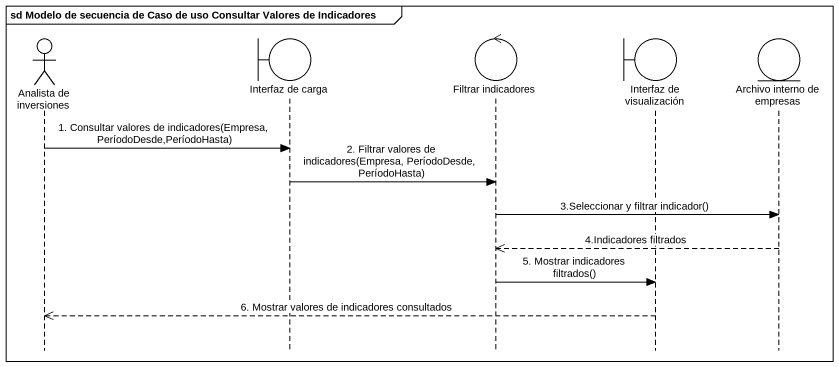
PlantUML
@startuml
mainframe sd Modelo de secuencia de Caso de uso Consultar Valores de Indicadores
hide footbox
actor "Analista de inversiones" as Analista_de_inversiones
boundary "Interfaz de carga" as Interfaz_de_carga
control "Filtrar indicadores" as Filtrar_indicadores
boundary "Interfaz de visualización" as Interfaz_de_visualización
entity "Archivo interno de empresas" as Archivo_interno_de_empresas

Analista_de_inversiones -> Interfaz_de_carga : 1. Consultar valores de indicadores(Empresa, PeríodoDesde,PeríodoHasta)
Interfaz_de_carga -> Filtrar_indicadores : 2. Filtrar valores de indicadores(Empresa, PeríodoDesde, PeríodoHasta)
Filtrar_indicadores -> Archivo_interno_de_empresas : 3.Seleccionar y filtrar indicador()
Archivo_interno_de_empresas -->> Filtrar_indicadores : 4.Indicadores filtrados
Filtrar_indicadores -> Interfaz_de_visualización : 5. Mostrar indicadores filtrados()
Interfaz_de_visualización -->> Analista_de_inversiones : 6. Mostrar valores de indicadores consultados
@enduml
